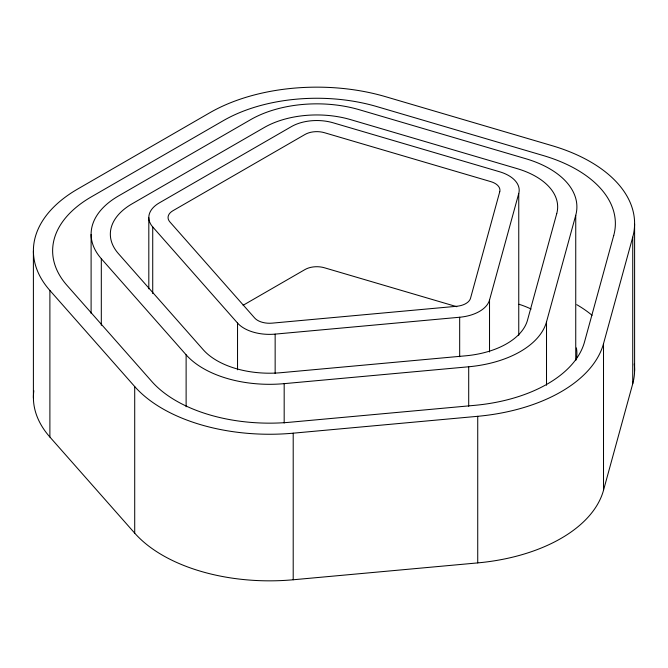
<?xml version="1.0" encoding="UTF-8"?>
<svg xmlns="http://www.w3.org/2000/svg" width="668" height="668" viewBox="0 0 668 668"><rect width="100%" height="100%" fill="white"/><g stroke="black" fill="none" stroke-linecap="round" stroke-linejoin="round"><path stroke-width="1" d="M148.814 288.868L148.814 217.643M489.527 351.961L489.527 300.015L518.752 193.478A35.905 20.733 0 0 0 499.589 171.759L333.123 122.795A35.905 20.733 0 0 0 291.432 126.603L159.326 202.88A35.905 20.733 0 0 0 152.721 226.945L152.721 293.544M546.516 385.227L546.516 321.851L575.741 215.313A93.612 54.05 0 0 0 525.783 158.708L359.317 109.736A93.612 54.05 0 0 0 250.625 119.672L118.52 195.949A93.612 54.05 0 0 0 101.311 258.7L101.311 325.299M603.513 490.279L603.513 343.686L632.738 237.157A151.319 87.366 0 0 0 551.985 145.649L385.519 96.676A151.319 87.366 0 0 0 209.827 112.742L77.722 189.011A151.319 87.366 0 0 0 49.891 290.455L49.891 437.039L134.711 533.147A151.319 87.366 0 0 0 293.202 579.766L477.729 562.899A151.319 87.366 0 0 0 603.513 490.279L632.738 383.741A151.319 87.366 0 0 0 634.224 363.918M243.11 305.276L305.034 269.53A16.667 9.628 0 0 1 324.389 267.759L456.803 306.712M152.721 226.945L237.541 323.053A35.905 20.733 0 0 0 275.149 334.117L459.676 317.242A35.905 20.733 0 0 0 489.527 300.015M101.311 258.7L186.121 354.808A93.612 54.05 0 0 0 284.176 383.649L468.702 366.774A93.612 54.05 0 0 0 546.516 321.851M49.891 290.455L134.711 386.555A151.319 87.366 0 0 0 293.202 433.181L477.729 416.306A151.319 87.366 0 0 0 603.513 343.686M634.6 224.081L634.6 370.673M632.738 237.157L632.738 383.741M575.741 215.313L575.741 359.985M518.752 193.478L518.752 335.261M477.729 416.306L477.729 562.899M468.702 366.774L468.702 406.261M459.676 317.242L459.676 356.729M293.202 433.181L293.202 579.766M284.176 383.649L284.176 423.044M275.149 334.117L275.149 373.512M237.541 323.053L237.541 369.805M186.121 354.808L186.121 406.754M134.711 386.555L134.711 533.147M91.107 234.435L91.107 313.442M33.4 251.226L33.4 397.811M49.891 437.039A151.319 87.366 0 0 1 33.834 390.755M576.768 304.683A132.08 76.261 0 0 1 592.073 315.313M576.409 347.944A93.612 54.05 0 0 1 576.225 359.91M519.003 304.266A74.373 42.944 0 0 1 531.135 309.059M499.748 191.741L470.522 298.27A16.667 9.628 0 0 1 456.67 306.278L272.143 323.145A16.667 9.628 0 0 1 254.683 318.01L169.864 221.901A16.667 9.628 0 0 1 172.928 210.729L305.034 134.46A16.667 9.628 0 0 1 324.389 132.69L490.855 181.654A16.667 9.628 0 0 1 499.748 191.741M556.745 213.576L527.52 320.114A74.373 42.944 0 0 1 465.696 355.81L281.17 372.677A74.373 42.944 0 0 1 203.264 349.765L118.445 253.656A74.373 42.944 0 0 1 132.122 203.798L264.227 127.53A74.373 42.944 0 0 1 350.591 119.63L517.049 168.603A74.373 42.944 0 0 1 556.745 213.576M613.742 235.42L584.517 341.949A132.08 76.261 0 0 1 474.723 405.342L290.196 422.218A132.08 76.261 0 0 1 151.845 381.52L67.025 285.411A132.08 76.261 0 0 1 91.316 196.868L223.429 120.599A132.08 76.261 0 0 1 376.785 106.571L543.251 155.544A132.08 76.261 0 0 1 613.742 235.42"/></g></svg>
